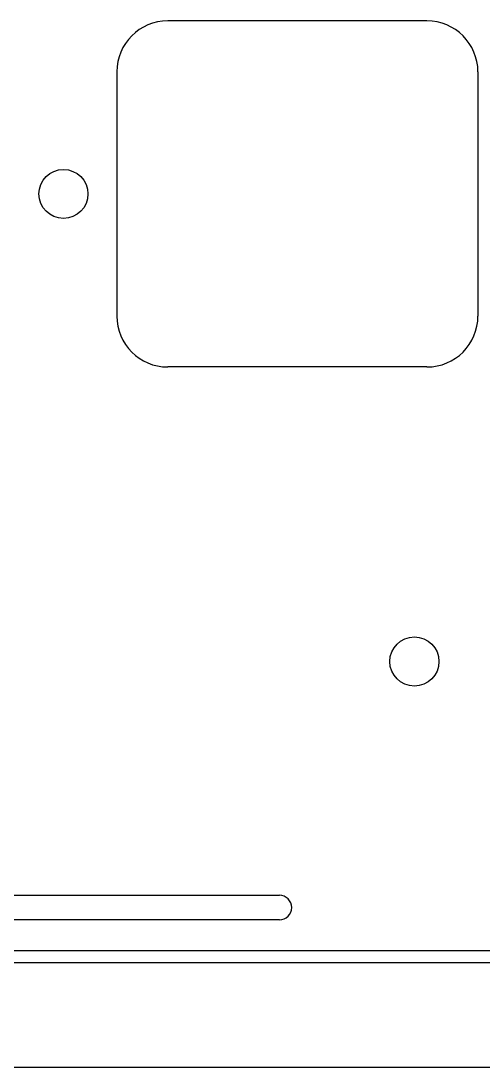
# Model space of a CAD drawing. Header units: millimetres. Extents: x -10 to 276, y -93 to 17.
# Drawn here: x 88.76 to 107.57, y -92.72 to -50.1 of the extents above; entities that cross this region are included whole.
import ezdxf

# ---------------------------------------------------------------- set-up
doc = ezdxf.new("R2010")
doc.units = ezdxf.units.MM
doc.layers.add('BLACK', color=7, linetype='CONTINUOUS')

msp = doc.modelspace()

# ---------------------------------------------------------------- linework, layer by layer
at = {"layer": 'BLACK', "linetype": 'Continuous'}
for p, q in [((105.2875, -50.1), (94.7375, -50.1)), ((92.6625, -52.175), (92.6625, -62.125)), ((107.3625, -52.175), (107.3625, -62.125)), ((105.2875, -64.2), (94.7375, -64.2)), ((70.340975, -85.725), (99.2799, -85.725)), ((99.2799, -86.725), (80.379918, -86.725)), ((81.2799, -87.975), (126.2799, -87.975)), ((126.2799, -88.475), (81.2799, -88.475)), ((80.3799, -92.725), (127.187489, -92.725))]:
    msp.add_line(p, q, dxfattribs=at)
at = {"layer": 'BLACK'}
for centre in [(90.4875, -57.15), (104.775, -76.2)]:
    msp.add_circle(centre, 1, dxfattribs=at)
for centre, radius, start, end in [((94.7375, -52.175), 2.075, 90, 180), ((105.2875, -52.175), 2.075, 0, 90), ((94.7375, -62.125), 2.075, 180, 270), ((105.2875, -62.125), 2.075, 270, 0), ((99.2799, -86.225), 0.5, 270, 90)]:
    msp.add_arc(centre, radius, start, end, dxfattribs=at)

doc.saveas('drawing.dxf')
